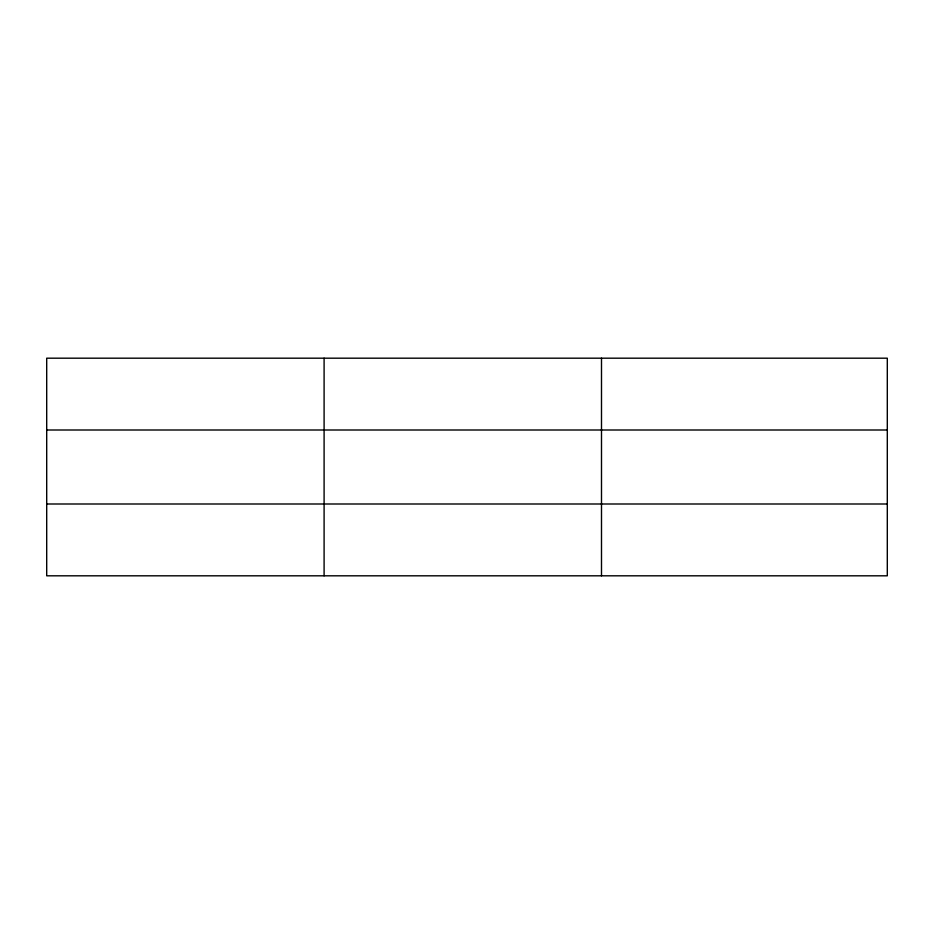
<?xml version="1.0" encoding="UTF-8"?>
<svg xmlns="http://www.w3.org/2000/svg" width="934" height="934" viewBox="0 0 934 934"><rect width="100%" height="100%" fill="white"/><g stroke="black" fill="none" stroke-linecap="round" stroke-linejoin="round"><path stroke-width="1.4" d="M324.098 575.811L324.098 358.189M601.496 575.811L601.496 358.189M887.3 430.002L887.3 358.189L46.7 358.189L46.7 575.811L887.3 575.811L887.3 430.002L46.7 430.002M46.7 503.998L887.3 503.998"/></g></svg>
